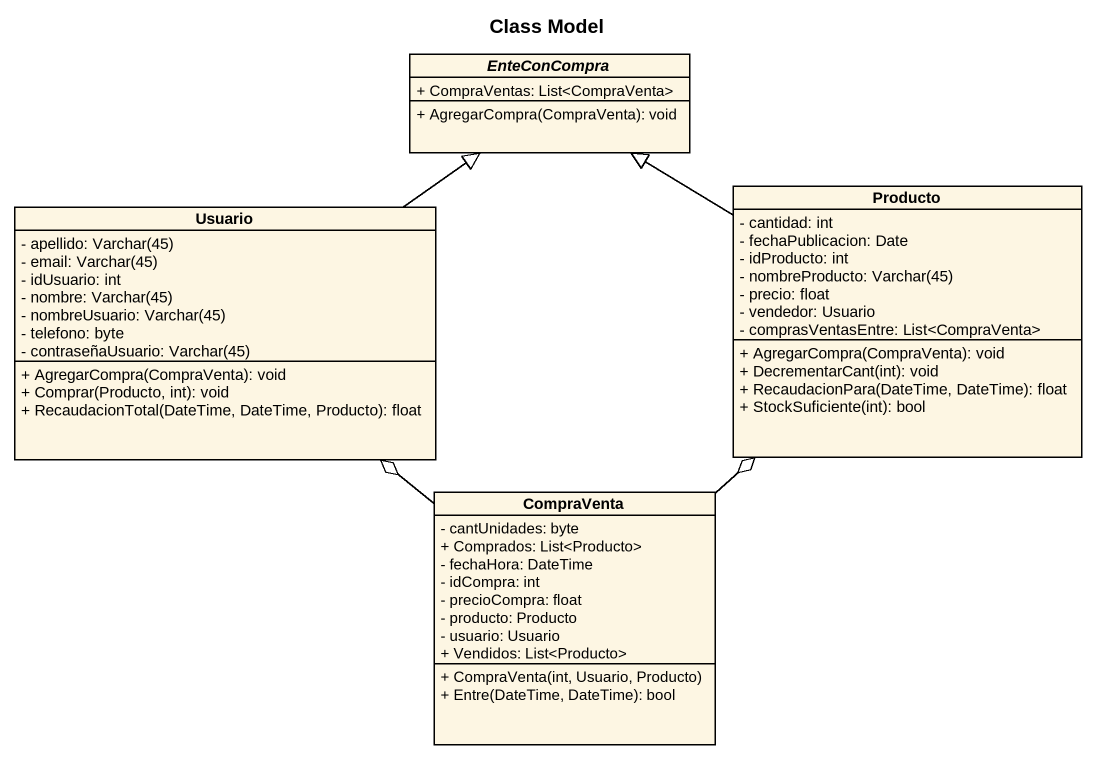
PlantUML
@startuml
title Class Model
hide circle
hide empty members
skinparam classAttributeIconSize 0
abstract class EnteConCompra {
  + CompraVentas: List<CompraVenta>
  + AgregarCompra(CompraVenta): void
}
class Usuario {
  {field} - apellido: Varchar(45)
  {field} - email: Varchar(45)
  - idUsuario: int
  {field} - nombre: Varchar(45)
  {field} - nombreUsuario: Varchar(45)
  - telefono: byte
  {field} - contraseñaUsuario: Varchar(45)
  + AgregarCompra(CompraVenta): void
  + Comprar(Producto, int): void
  + RecaudacionTotal(DateTime, DateTime, Producto): float
}
class Producto {
  - cantidad: int
  - fechaPublicacion: Date
  - idProducto: int
  {field} - nombreProducto: Varchar(45)
  - precio: float
  - vendedor: Usuario
  - comprasVentasEntre: List<CompraVenta>
  + AgregarCompra(CompraVenta): void
  + DecrementarCant(int): void
  + RecaudacionPara(DateTime, DateTime): float
  + StockSuficiente(int): bool
}
class CompraVenta {
  - cantUnidades: byte
  + Comprados: List<Producto>
  - fechaHora: DateTime
  - idCompra: int
  - precioCompra: float
  - producto: Producto
  - usuario: Usuario
  + Vendidos: List<Producto>
  + CompraVenta(int, Usuario, Producto)
  + Entre(DateTime, DateTime): bool
}
Usuario -up-|> EnteConCompra
Producto -up-|> EnteConCompra
CompraVenta -up-o Usuario
CompraVenta -up-o Producto
@enduml
